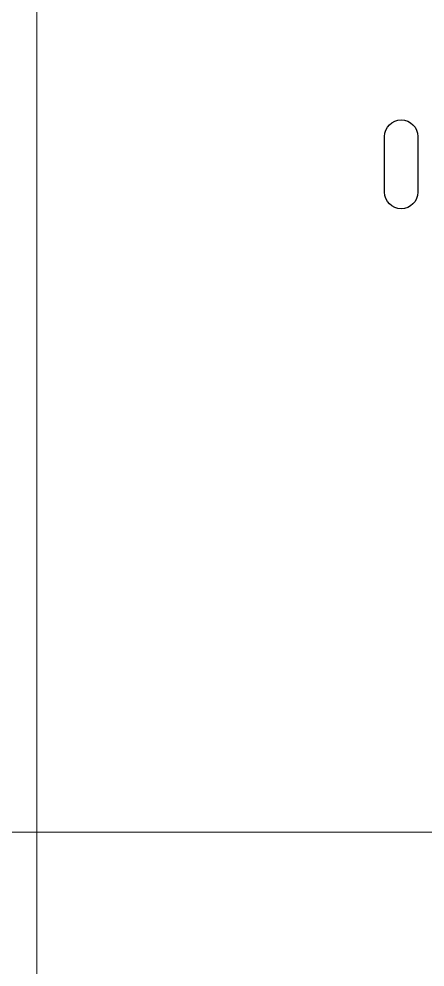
# Model space of a CAD drawing. Header units: millimetres. Extents: x 28 to 1378, y 89 to 912.
# Drawn here: x 1201.7 to 1238.3, y 287.9 to 373.3 of the extents above; entities that cross this region are included whole.
import ezdxf

# ---------------------------------------------------------------- set-up
doc = ezdxf.new("R2010")
doc.units = ezdxf.units.MM
doc.layers.add('CUTS', color=1, linetype='Continuous', true_color=0xff0000)
doc.layers.add('Referance lines', color=2, linetype='Continuous', lineweight=0, true_color=0xffff00)

msp = doc.modelspace()

# ---------------------------------------------------------------- linework, layer by layer
at = {"layer": 'CUTS', "color": 1, "true_color": 0xff0000}
for points in [[(1234.679, 357.663), (1234.679, 362.663)], [(1237.678, 362.663), (1237.678, 357.663), (1237.678, 357.663)]]:
    msp.add_lwpolyline(points, dxfattribs=at)
for points in [[(1234.679, 362.663), (1234.679, 363.491), (1235.35, 364.163), (1236.178, 364.163)], [(1236.178, 364.163), (1237.007, 364.163), (1237.678, 363.491), (1237.678, 362.663)], [(1236.178, 356.163), (1235.35, 356.163), (1234.679, 356.834), (1234.679, 357.663)], [(1237.678, 357.663), (1237.678, 356.834), (1237.007, 356.163), (1236.178, 356.163)]]:
    msp.add_open_spline(points, degree=3, dxfattribs=at)
at = {"layer": 'Referance lines'}
for p, q in [((1203.335, 463.166), (1203.335, 136.834)), ((1034.565, 300), (1372.105, 300))]:
    msp.add_line(p, q, dxfattribs=at)

doc.saveas('drawing.dxf')
